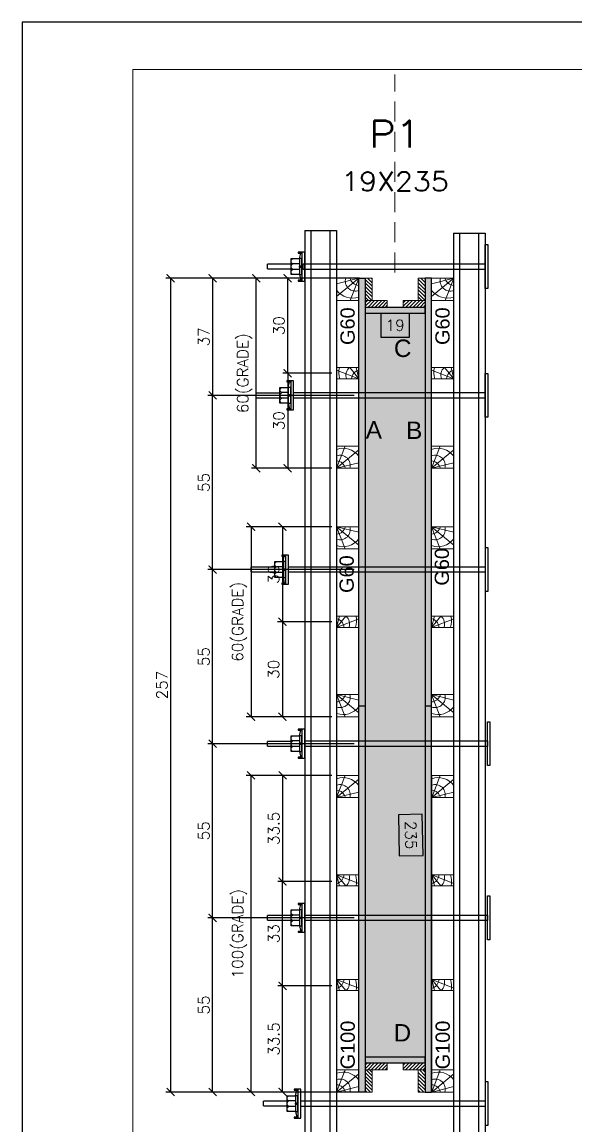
# Model space of a CAD drawing. Extents: x -23436 to 4767, y -3862 to 10024.
# Drawn here: x -17506 to -17156, y 6735 to 7432 of the extents above; entities that cross this region are included whole.
import ezdxf
from ezdxf.enums import TextEntityAlignment as Align

# ---------------------------------------------------------------- set-up
doc = ezdxf.new("R2010")
doc.units = 0
doc.header["$PDMODE"] = 2
doc.header["$PDSIZE"] = 10
doc.linetypes.add('CABLIN', pattern=[0.35, 0.25, -0.1])
doc.linetypes.add('HIDDEN', pattern=[9.525, 6.35, -3.175])
doc.layers.get('0').update_dxf_attribs({"lineweight": 13})
doc.layers.get('Defpoints').update_dxf_attribs({"lineweight": 13})
for name, color, linetype in [('Barra de Ancoragem', 20, 'Continuous'), ('CHAPA', 1, 'Continuous'), ('Concreto', 250, 'HIDDEN'), ('Cota', 4, 'Continuous'), ('Cota Seção (2x)', 4, 'Continuous'), ('Hachura', 252, 'CABLIN'), ('MB Logo', 254, 'Continuous'), ('MEIO_PONT', 93, 'Continuous'), ('Painéis', 30, 'Continuous'), ('Perfil Metálico', 224, 'Continuous'), ('Texto de Titulo', 7, 'Continuous'), ('Texto Qtd Sarr', 242, 'Continuous'), ('TEXTO_GERAL', 7, 'Continuous')]:
    doc.layers.add(name, color=color, linetype=linetype)
for name, color, linetype, lineweight in [('FOLHA MB', 7, 'Continuous', 13), ('Madeira', 100, 'Continuous', 13), ('sarrafo', 93, 'Continuous', 13), ('Texto Seção', 7, 'Continuous', 15)]:
    doc.layers.add(name, color=color, linetype=linetype, lineweight=lineweight)
doc.layers.add('Laje_Perimetro', color=7, linetype='Continuous', plot=False)
doc.styles.add('ARIAL', font='arial.ttf', dxfattribs={"oblique": 15, "height": 25})
doc.styles.add('ROMANS', font='romans.shx')
doc.styles.add('SANSSERIF', font='sas_____.pfb')
doc.dimstyles.new('COTA SECAO', dxfattribs={"dimtxt": 7, "dimasz": 5, "dimexe": 3, "dimexo": 3, "dimgap": 2, "dimtad": 3, "dimdec": 1, "dimlfac": 0.5, "dimzin": 12, "dimdsep": 46, "dimtxsty": 'ROMANS', "dimblk": 'ARCHTICK', "dimcen": 0, "dimclrd": 4, "dimclre": 4, "dimclrt": 1, "dimadec": 1, "dimazin": 3, "dimtfac": 1, "dimtdec": 1, "dimtmove": 0, "dimatfit": 3, "dimldrblk": 'OBLIQUE', "dimfxl": 0, "dimtolj": 1, "dimtzin": 12, "dimarcsym": 0})
doc.dimstyles.new('SECÇÃO 2', dxfattribs={"dimtxt": 7, "dimasz": 6, "dimexe": 0.18, "dimexo": 2, "dimgap": -4, "dimtad": 3, "dimdec": 1, "dimlfac": 0.5, "dimzin": 12, "dimdsep": 46, "dimtxsty": 'ROMANS', "dimblk": 'ARCHTICK', "dimcen": 0.09, "dimse1": 1, "dimse2": 1, "dimsd1": 1, "dimsd2": 1, "dimclrd": 180, "dimclre": 5, "dimclrt": 1, "dimadec": 0, "dimazin": 3, "dimtfac": 1, "dimtdec": 1, "dimtofl": 0, "dimtmove": 0, "dimatfit": 3, "dimldrblk": 'ARCHTICK', "dimfxl": 0, "dimtolj": 1, "dimtzin": 0, "dimarcsym": 0})
pattern_1 = [(135, (-40180.9832, 16394.4343), (-1.12253202, -1.12253202), [])]

# ---------------------------------------------------------------- blocks, each defined once
blk = doc.blocks.new('A$C169d8357')
at = {"layer": 'FOLHA MB', "color": 1}
for points in [[(0, 1199.94), (0, 149.94), (1485.02, 149.94), (1485.02, 1199.94)], [(70, 1169.94), (70, 179.94), (1455.02, 179.94), (1455.02, 1169.94)]]:
    blk.add_lwpolyline(points, close=True, dxfattribs=at)
blk = doc.blocks.new('titulo1')
at = {"layer": 'Defpoints', "color": 252, "linetype": 'HIDDEN', "ltscale": 2}
blk.add_line((0, 0), (0, 125), dxfattribs=at)
at = {"layer": 'Defpoints', "style": 'ROMANS', "oblique": 15}
blk.add_attdef('FOLHA', text='', height=10, dxfattribs=at).set_placement((0, 15.58), align=Align.MIDDLE_CENTER)
at = {"layer": 'Texto Qtd Sarr', "color": 3, "style": 'ROMANS', "oblique": 15}
for tag, height, p in [('TITULO', 17, (0, 71.45)), ('SEÇÃO', 12, (0, 41.55))]:
    blk.add_attdef(tag, text='', height=height, dxfattribs=at).set_placement(p, align=Align.MIDDLE_CENTER)
blk = doc.blocks.new('ERTYERTYUYTURTYUTRYU')
at = {"layer": 'Barra de Ancoragem'}
for p, q in [((8963.33, 10873.8), (8963.33, 10855.54)), ((8964.88, 10869.68), (8964.1, 10873.21)), ((8985.14, 10863.2), (8985.14, 10866.14)), ((8964.88, 10859.66), (8964.1, 10856.13))]:
    blk.add_line(p, q, dxfattribs=at)
at = {"layer": 'Barra de Ancoragem', "flags": 128}
for points in [[(8961.54, 10855.54), (8961.54, 10873.8), (8963.33, 10873.8), (8963.33, 10855.54)], [(8963.33, 10873.8), (8965.7, 10873.8), (8965.7, 10873.21), (8963.33, 10873.21)], [(8963.33, 10869.68), (8964.88, 10869.68), (8964.88, 10859.66), (8963.33, 10859.66)], [(8963.33, 10856.13), (8965.7, 10856.13), (8965.7, 10855.54), (8963.33, 10855.54)]]:
    blk.add_lwpolyline(points, close=True, dxfattribs=at)
for points in [[(8964.88, 10859.66), (8970.14, 10859.66), (8970.14, 10869.68), (8964.88, 10869.68)], [(8964.88, 10864.37), (8963.33, 10864.37), (8963.33, 10864.96), (8964.88, 10864.96), (8964.88, 10864.37), (8964.88, 10864.96)], [(8985.14, 10863.2), (8970.14, 10863.2), (8970.14, 10866.14), (8985.14, 10866.14)]]:
    blk.add_lwpolyline(points, dxfattribs=at)
for points in [[(8964.88, 10866.44), (8968.96, 10866.44, 0.729796), (8968.96, 10869.68, 0.729796)], [(8964.88, 10862.9), (8968.96, 10862.9, 0.666667), (8968.96, 10866.44, 0.666667)]]:
    blk.add_lwpolyline(points, format="xyb", dxfattribs=at)
at = {"layer": 'Barra de Ancoragem'}
blk.add_arc((8968.44, 10861.28), 1.7, 287.75636, 72.24364, dxfattribs=at)
blk = doc.blocks.new('PONTALETE')
at = {"layer": 'Madeira'}
for q in [(2.71, 7), (7, 5.76), (7, 1.74)]:
    blk.add_line((0, 0), q, dxfattribs=at)
blk.add_lwpolyline([(0, 0), (7, 0), (7, 7), (0, 7)], close=True, dxfattribs=at)
for centre, radius, start, end in [((2.04, 0.06), 6.23, 37.2818, 109.0913), ((1.09, 0.9), 3.19, 343.603, 109.9847), ((-0.21, -0.78), 3.09, 14.6322, 86.0383)]:
    blk.add_arc(centre, radius, start, end, dxfattribs=at)
blk = doc.blocks.new('MEIO PONTALETE')
at = {"layer": 'Madeira'}
for q in [(2.71, 7), (3.5, 2.88), (3.5, 0.87)]:
    blk.add_line((0, 0), q, dxfattribs=at)
blk.add_lwpolyline([(0, 0), (3.5, 0), (3.5, 7), (0, 7)], close=True, dxfattribs=at)
for centre, radius, start, end in [((2.04, 0.06), 6.23, 76.4499, 109.0913), ((1.09, 0.9), 3.19, 40.9063, 109.9847), ((-0.21, -0.78), 3.09, 14.6322, 86.0383)]:
    blk.add_arc(centre, radius, start, end, dxfattribs=at)
blk = doc.blocks.new('*D5601')
at = {"layer": 'Cota Seção (2x)', "color": 180, "lineweight": -2, "transparency": 16777216}
for p, q in [((-17253.44, 6931.88), (-17268.43, 6931.62)), ((-17268.43, 6931.62), (-17267.98, 6905.62)), ((-17252.98, 6905.89), (-17253.44, 6931.88)), ((-17267.98, 6905.62), (-17252.98, 6905.89))]:
    blk.add_line(p, q, dxfattribs=at)
at = {"layer": 'Defpoints', "color": 0, "transparency": 16777216}
for p in [(-17277.97, 7248.02), (-17251.58, 7248.48), (-17251.58, 6778.46)]:
    blk.add_point(p, dxfattribs=at)
at = {"layer": 'Cota Seção (2x)', "color": 1, "transparency": 16777216, "insert": (-17260.71, 6918.75), "char_height": 7, "attachment_point": 5, "rotation": 271.00154, "style": 'ROMANS'}
blk.add_mtext('\\A1;235', dxfattribs=at)
blk = doc.blocks.new('_ArchTick')
at = {"color": 0, "linetype": 'ByBlock', "const_width": 0.15}
blk.add_lwpolyline([(-0.5, -0.5), (0.5, 0.5)], dxfattribs=at)
blk = doc.blocks.new('*D5602')
at = {"layer": 'Cota Seção (2x)', "color": 180, "lineweight": -2, "transparency": 16777216}
for p, q in [((-17261.58, 7248.29), (-17279.58, 7248.29)), ((-17279.58, 7248.29), (-17279.58, 7233.29)), ((-17261.58, 7233.29), (-17261.58, 7248.29)), ((-17279.58, 7233.29), (-17261.58, 7233.29))]:
    blk.add_line(p, q, dxfattribs=at)
at = {"layer": 'Defpoints', "color": 0, "transparency": 16777216}
for p in [(-17289.58, 7231.16), (-17251.58, 7231.16), (-17289.58, 7229.29)]:
    blk.add_point(p, dxfattribs=at)
at = {"layer": 'Cota Seção (2x)', "color": 1, "transparency": 16777216, "insert": (-17270.58, 7240.79), "char_height": 7, "attachment_point": 5, "style": 'ROMANS'}
blk.add_mtext('\\A1;19', dxfattribs=at)
blk = doc.blocks.new('*D5603')
at = {"layer": 'Cota', "color": 4, "lineweight": -2, "transparency": 16777216}
for p, q in [((-17310.58, 7113.46), (-17364.68, 7113.46)), ((-17361.68, 7113.46), (-17361.68, 6993.46)), ((-17310.58, 6993.46), (-17364.68, 6993.46))]:
    blk.add_line(p, q, dxfattribs=at)
at = {"layer": 'Defpoints', "color": 0, "transparency": 16777216}
for p in [(-17307.58, 7113.46), (-17361.68, 6993.46), (-17307.58, 6993.46)]:
    blk.add_point(p, dxfattribs=at)
at = {"layer": 'Cota', "color": 4, "lineweight": -2, "transparency": 16777216, "xscale": 5, "yscale": 5, "zscale": 5}
for p, rotation in [((-17361.68, 7113.46), 90), ((-17361.68, 6993.46), 270)]:
    blk.add_blockref('_ArchTick', p, dxfattribs=dict(at, rotation=rotation))
at = {"layer": 'Cota', "color": 1, "transparency": 16777216, "insert": (-17369.01, 7053.46), "char_height": 7, "attachment_point": 5, "rotation": 90, "style": 'ROMANS'}
blk.add_mtext('\\A1;60(GRADE)', dxfattribs=at)
blk = doc.blocks.new('_OBLIQUE')
at = {"color": 0, "linetype": 'ByBlock', "lineweight": -2}
for p, q in [((0, 0), (-1, 0)), ((-0.5, -0.5), (0.5, 0.5))]:
    blk.add_line(p, q, dxfattribs=at)
blk = doc.blocks.new('*D5604')
at = {"layer": 'Cota', "color": 4, "lineweight": -2, "transparency": 16777216}
for p, q in [((-17310.58, 7113.46), (-17344.9, 7113.46)), ((-17341.9, 7113.46), (-17341.9, 7053.46)), ((-17310.58, 7053.46), (-17344.9, 7053.46))]:
    blk.add_line(p, q, dxfattribs=at)
at = {"layer": 'Defpoints', "color": 0, "transparency": 16777216}
for p in [(-17307.58, 7113.46), (-17341.9, 7053.46), (-17307.58, 7053.46)]:
    blk.add_point(p, dxfattribs=at)
at = {"layer": 'Cota', "color": 4, "lineweight": -2, "transparency": 16777216, "xscale": 5, "yscale": 5, "zscale": 5}
for p, rotation in [((-17341.9, 7113.46), 90), ((-17341.9, 7053.46), 270)]:
    blk.add_blockref('_ArchTick', p, dxfattribs=dict(at, rotation=rotation))
at = {"layer": 'Cota', "color": 1, "transparency": 16777216, "insert": (-17347.4, 7083.46), "char_height": 7, "attachment_point": 5, "rotation": 90, "style": 'ROMANS'}
blk.add_mtext('\\A1;30', dxfattribs=at)
blk = doc.blocks.new('*D5605')
at = {"layer": 'Cota', "color": 4, "lineweight": -2, "transparency": 16777216}
for p, q in [((-17310.58, 7053.46), (-17344.9, 7053.46)), ((-17341.9, 7053.46), (-17341.9, 6993.46)), ((-17310.58, 6993.46), (-17344.9, 6993.46))]:
    blk.add_line(p, q, dxfattribs=at)
at = {"layer": 'Defpoints', "color": 0, "transparency": 16777216}
for p in [(-17307.58, 7053.46), (-17341.9, 6993.46), (-17307.58, 6993.46)]:
    blk.add_point(p, dxfattribs=at)
at = {"layer": 'Cota', "color": 4, "lineweight": -2, "transparency": 16777216, "xscale": 5, "yscale": 5, "zscale": 5}
for p, rotation in [((-17341.9, 7053.46), 90), ((-17341.9, 6993.46), 270)]:
    blk.add_blockref('_ArchTick', p, dxfattribs=dict(at, rotation=rotation))
at = {"layer": 'Cota', "color": 1, "transparency": 16777216, "insert": (-17347.4, 7023.46), "char_height": 7, "attachment_point": 5, "rotation": 90, "style": 'ROMANS'}
blk.add_mtext('\\A1;30', dxfattribs=at)
blk = doc.blocks.new('*D5112')
at = {"layer": 'Cota', "color": 4, "lineweight": -2, "transparency": 16777216}
for p, q in [((-17310.58, 7270.48), (-17341.53, 7270.48)), ((-17338.53, 7210.48), (-17338.53, 7270.48)), ((-17310.58, 7210.48), (-17341.53, 7210.48))]:
    blk.add_line(p, q, dxfattribs=at)
at = {"layer": 'Defpoints', "color": 0, "transparency": 16777216}
for p in [(-17338.53, 7270.48), (-17307.58, 7270.48), (-17307.58, 7210.48)]:
    blk.add_point(p, dxfattribs=at)
at = {"layer": 'Cota', "color": 4, "lineweight": -2, "transparency": 16777216, "xscale": 5, "yscale": 5, "zscale": 5}
for p, rotation in [((-17338.53, 7270.48), 90), ((-17338.53, 7210.48), 270)]:
    blk.add_blockref('_ArchTick', p, dxfattribs=dict(at, rotation=rotation))
at = {"layer": 'Cota', "color": 1, "transparency": 16777216, "insert": (-17344.03, 7240.48), "char_height": 7, "attachment_point": 5, "rotation": 90, "style": 'ROMANS'}
blk.add_mtext('\\A1;30', dxfattribs=at)
blk = doc.blocks.new('*D5113')
at = {"layer": 'Cota', "color": 4, "lineweight": -2, "transparency": 16777216}
for p, q in [((-17310.58, 7210.48), (-17341.53, 7210.48)), ((-17338.53, 7210.48), (-17338.53, 7150.48)), ((-17310.58, 7150.48), (-17341.53, 7150.48))]:
    blk.add_line(p, q, dxfattribs=at)
at = {"layer": 'Defpoints', "color": 0, "transparency": 16777216}
for p in [(-17307.58, 7210.48), (-17338.53, 7150.48), (-17307.58, 7150.48)]:
    blk.add_point(p, dxfattribs=at)
at = {"layer": 'Cota', "color": 4, "lineweight": -2, "transparency": 16777216, "xscale": 5, "yscale": 5, "zscale": 5}
for p, rotation in [((-17338.53, 7210.48), 90), ((-17338.53, 7150.48), 270)]:
    blk.add_blockref('_ArchTick', p, dxfattribs=dict(at, rotation=rotation))
at = {"layer": 'Cota', "color": 1, "transparency": 16777216, "insert": (-17344.03, 7180.48), "char_height": 7, "attachment_point": 5, "rotation": 90, "style": 'ROMANS'}
blk.add_mtext('\\A1;30', dxfattribs=at)
blk = doc.blocks.new('*D5114')
at = {"layer": 'Cota', "color": 4, "lineweight": -2, "transparency": 16777216}
for p, q in [((-17310.58, 7270.48), (-17361.4, 7270.48)), ((-17358.4, 7150.48), (-17358.4, 7270.48)), ((-17328.78, 7150.48), (-17361.4, 7150.48))]:
    blk.add_line(p, q, dxfattribs=at)
at = {"layer": 'Defpoints', "color": 0, "transparency": 16777216}
for p in [(-17358.4, 7270.48), (-17307.58, 7270.48), (-17325.78, 7150.48)]:
    blk.add_point(p, dxfattribs=at)
at = {"layer": 'Cota', "color": 4, "lineweight": -2, "transparency": 16777216, "xscale": 5, "yscale": 5, "zscale": 5}
for p, rotation in [((-17358.4, 7270.48), 90), ((-17358.4, 7150.48), 270)]:
    blk.add_blockref('_ArchTick', p, dxfattribs=dict(at, rotation=rotation))
at = {"layer": 'Cota', "color": 1, "transparency": 16777216, "insert": (-17365.73, 7210.48), "char_height": 7, "attachment_point": 5, "rotation": 90, "style": 'ROMANS'}
blk.add_mtext('\\A1;60(GRADE)', dxfattribs=at)
blk = doc.blocks.new('*D5115')
at = {"layer": 'Cota', "color": 4, "lineweight": -2, "transparency": 16777216}
for p, q in [((-17293.24, 7270.48), (-17415.49, 7270.48)), ((-17412.49, 7270.48), (-17412.49, 6756.46)), ((-17293.24, 6756.46), (-17415.49, 6756.46))]:
    blk.add_line(p, q, dxfattribs=at)
at = {"layer": 'Defpoints', "color": 0, "transparency": 16777216}
for p in [(-17290.24, 7270.48), (-17412.49, 6756.46), (-17290.24, 6756.46)]:
    blk.add_point(p, dxfattribs=at)
at = {"layer": 'Cota', "color": 4, "lineweight": -2, "transparency": 16777216, "xscale": 5, "yscale": 5, "zscale": 5}
for p, rotation in [((-17412.49, 7270.48), 90), ((-17412.49, 6756.46), 270)]:
    blk.add_blockref('_ArchTick', p, dxfattribs=dict(at, rotation=rotation))
at = {"layer": 'Cota', "color": 1, "transparency": 16777216, "insert": (-17417.99, 7013.47), "char_height": 7, "attachment_point": 5, "rotation": 90, "style": 'ROMANS'}
blk.add_mtext('\\A1;257', dxfattribs=at)
blk = doc.blocks.new('*D5116')
at = {"layer": 'Cota Seção (2x)', "color": 4, "lineweight": -2, "transparency": 16777216}
for p, q in [((-17310.59, 6823.46), (-17344.77, 6823.46)), ((-17341.77, 6756.46), (-17341.77, 6823.46)), ((-17310.62, 6756.46), (-17344.77, 6756.46))]:
    blk.add_line(p, q, dxfattribs=at)
at = {"layer": 'Defpoints', "color": 0, "transparency": 16777216}
for p in [(-17341.77, 6823.46), (-17307.59, 6823.46), (-17307.62, 6756.46)]:
    blk.add_point(p, dxfattribs=at)
at = {"layer": 'Cota Seção (2x)', "color": 4, "lineweight": -2, "transparency": 16777216, "xscale": 5, "yscale": 5, "zscale": 5}
for p, rotation in [((-17341.77, 6823.46), 90), ((-17341.77, 6756.46), 270)]:
    blk.add_blockref('_ArchTick', p, dxfattribs=dict(at, rotation=rotation))
at = {"layer": 'Cota Seção (2x)', "color": 1, "transparency": 16777216, "insert": (-17347.27, 6789.96), "char_height": 7, "attachment_point": 5, "rotation": 90, "style": 'ROMANS'}
blk.add_mtext('\\A1;33.5', dxfattribs=at)
blk = doc.blocks.new('*D5117')
at = {"layer": 'Cota Seção (2x)', "color": 4, "lineweight": -2, "transparency": 16777216}
for p, q in [((-17310.62, 6956.46), (-17344.77, 6956.46)), ((-17341.77, 6956.46), (-17341.77, 6889.42)), ((-17310.6, 6889.42), (-17344.77, 6889.42))]:
    blk.add_line(p, q, dxfattribs=at)
at = {"layer": 'Defpoints', "color": 0, "transparency": 16777216}
for p in [(-17307.62, 6956.46), (-17341.77, 6889.42), (-17307.6, 6889.42)]:
    blk.add_point(p, dxfattribs=at)
at = {"layer": 'Cota Seção (2x)', "color": 4, "lineweight": -2, "transparency": 16777216, "xscale": 5, "yscale": 5, "zscale": 5}
for p, rotation in [((-17341.77, 6956.46), 90), ((-17341.77, 6889.42), 270)]:
    blk.add_blockref('_ArchTick', p, dxfattribs=dict(at, rotation=rotation))
at = {"layer": 'Cota Seção (2x)', "color": 1, "transparency": 16777216, "insert": (-17347.27, 6922.94), "char_height": 7, "attachment_point": 5, "rotation": 90, "style": 'ROMANS'}
blk.add_mtext('\\A1;33.5', dxfattribs=at)
blk = doc.blocks.new('*D5118')
at = {"layer": 'Cota Seção (2x)', "color": 4, "lineweight": -2, "transparency": 16777216}
for p, q in [((-17310.6, 6889.42), (-17344.77, 6889.42)), ((-17341.77, 6823.46), (-17341.77, 6889.42)), ((-17310.62, 6823.46), (-17344.77, 6823.46))]:
    blk.add_line(p, q, dxfattribs=at)
at = {"layer": 'Defpoints', "color": 0, "transparency": 16777216}
for p in [(-17341.77, 6889.42), (-17307.6, 6889.42), (-17307.62, 6823.46)]:
    blk.add_point(p, dxfattribs=at)
at = {"layer": 'Cota Seção (2x)', "color": 4, "lineweight": -2, "transparency": 16777216, "xscale": 5, "yscale": 5, "zscale": 5}
for p, rotation in [((-17341.77, 6889.42), 90), ((-17341.77, 6823.46), 270)]:
    blk.add_blockref('_ArchTick', p, dxfattribs=dict(at, rotation=rotation))
at = {"layer": 'Cota Seção (2x)', "color": 1, "transparency": 16777216, "insert": (-17347.27, 6856.44), "char_height": 7, "attachment_point": 5, "rotation": 90, "style": 'ROMANS'}
blk.add_mtext('\\A1;33', dxfattribs=at)
blk = doc.blocks.new('*D5119')
at = {"layer": 'Cota Seção (2x)', "color": 4, "lineweight": -2, "transparency": 16777216}
for p, q in [((-17310.58, 6956.46), (-17364.68, 6956.46)), ((-17361.68, 6756.46), (-17361.68, 6956.46)), ((-17310.62, 6756.46), (-17364.68, 6756.46))]:
    blk.add_line(p, q, dxfattribs=at)
at = {"layer": 'Defpoints', "color": 0, "transparency": 16777216}
for p in [(-17361.68, 6956.46), (-17307.58, 6956.46), (-17307.62, 6756.46)]:
    blk.add_point(p, dxfattribs=at)
at = {"layer": 'Cota Seção (2x)', "color": 4, "lineweight": -2, "transparency": 16777216, "xscale": 5, "yscale": 5, "zscale": 5}
for p, rotation in [((-17361.68, 6956.46), 90), ((-17361.68, 6756.46), 270)]:
    blk.add_blockref('_ArchTick', p, dxfattribs=dict(at, rotation=rotation))
at = {"layer": 'Cota Seção (2x)', "color": 1, "transparency": 16777216, "insert": (-17369.01, 6856.46), "char_height": 7, "attachment_point": 5, "rotation": 90, "style": 'ROMANS'}
blk.add_mtext('\\A1;100(GRADE)', dxfattribs=at)
blk = doc.blocks.new('*D5120')
at = {"layer": 'Cota', "color": 4, "lineweight": -2, "transparency": 16777216}
for p, q in [((-17296.58, 6866.46), (-17388.99, 6866.46)), ((-17385.99, 6756.46), (-17385.99, 6866.46)), ((-17296.58, 6756.46), (-17388.99, 6756.46))]:
    blk.add_line(p, q, dxfattribs=at)
at = {"layer": 'Defpoints', "color": 0, "transparency": 16777216}
for p in [(-17385.99, 6866.46), (-17293.58, 6866.46), (-17293.58, 6756.46)]:
    blk.add_point(p, dxfattribs=at)
at = {"layer": 'Cota', "color": 4, "lineweight": -2, "transparency": 16777216, "xscale": 5, "yscale": 5, "zscale": 5}
for p, rotation in [((-17385.99, 6866.46), 90), ((-17385.99, 6756.46), 270)]:
    blk.add_blockref('_ArchTick', p, dxfattribs=dict(at, rotation=rotation))
at = {"layer": 'Cota', "color": 1, "transparency": 16777216, "insert": (-17391.49, 6811.46), "char_height": 7, "attachment_point": 5, "rotation": 90, "style": 'ROMANS'}
blk.add_mtext('\\A1;55', dxfattribs=at)
blk = doc.blocks.new('*D5121')
at = {"layer": 'Cota', "color": 4, "lineweight": -2, "transparency": 16777216}
for p, q in [((-17296.58, 6976.46), (-17388.99, 6976.46)), ((-17385.99, 6866.46), (-17385.99, 6976.46)), ((-17296.58, 6866.46), (-17388.99, 6866.46))]:
    blk.add_line(p, q, dxfattribs=at)
at = {"layer": 'Defpoints', "color": 0, "transparency": 16777216}
for p in [(-17385.99, 6976.46), (-17293.58, 6976.46), (-17293.58, 6866.46)]:
    blk.add_point(p, dxfattribs=at)
at = {"layer": 'Cota', "color": 4, "lineweight": -2, "transparency": 16777216, "xscale": 5, "yscale": 5, "zscale": 5}
for p, rotation in [((-17385.99, 6976.46), 90), ((-17385.99, 6866.46), 270)]:
    blk.add_blockref('_ArchTick', p, dxfattribs=dict(at, rotation=rotation))
at = {"layer": 'Cota', "color": 1, "transparency": 16777216, "insert": (-17391.49, 6921.46), "char_height": 7, "attachment_point": 5, "rotation": 90, "style": 'ROMANS'}
blk.add_mtext('\\A1;55', dxfattribs=at)
blk = doc.blocks.new('*D5122')
at = {"layer": 'Cota', "color": 4, "lineweight": -2, "transparency": 16777216}
for p, q in [((-17296.58, 7086.46), (-17388.99, 7086.46)), ((-17385.99, 6976.46), (-17385.99, 7086.46)), ((-17296.58, 6976.46), (-17388.99, 6976.46))]:
    blk.add_line(p, q, dxfattribs=at)
at = {"layer": 'Defpoints', "color": 0, "transparency": 16777216}
for p in [(-17385.99, 7086.46), (-17293.58, 7086.46), (-17293.58, 6976.46)]:
    blk.add_point(p, dxfattribs=at)
at = {"layer": 'Cota', "color": 4, "lineweight": -2, "transparency": 16777216, "xscale": 5, "yscale": 5, "zscale": 5}
for p, rotation in [((-17385.99, 7086.46), 90), ((-17385.99, 6976.46), 270)]:
    blk.add_blockref('_ArchTick', p, dxfattribs=dict(at, rotation=rotation))
at = {"layer": 'Cota', "color": 1, "transparency": 16777216, "insert": (-17391.49, 7031.46), "char_height": 7, "attachment_point": 5, "rotation": 90, "style": 'ROMANS'}
blk.add_mtext('\\A1;55', dxfattribs=at)
blk = doc.blocks.new('*D5123')
at = {"layer": 'Cota', "color": 4, "lineweight": -2, "transparency": 16777216}
for p, q in [((-17296.58, 7196.46), (-17388.99, 7196.46)), ((-17385.99, 7086.46), (-17385.99, 7196.46)), ((-17296.58, 7086.46), (-17388.99, 7086.46))]:
    blk.add_line(p, q, dxfattribs=at)
at = {"layer": 'Defpoints', "color": 0, "transparency": 16777216}
for p in [(-17385.99, 7196.46), (-17293.58, 7196.46), (-17293.58, 7086.46)]:
    blk.add_point(p, dxfattribs=at)
at = {"layer": 'Cota', "color": 4, "lineweight": -2, "transparency": 16777216, "xscale": 5, "yscale": 5, "zscale": 5}
for p, rotation in [((-17385.99, 7196.46), 90), ((-17385.99, 7086.46), 270)]:
    blk.add_blockref('_ArchTick', p, dxfattribs=dict(at, rotation=rotation))
at = {"layer": 'Cota', "color": 1, "transparency": 16777216, "insert": (-17391.49, 7141.46), "char_height": 7, "attachment_point": 5, "rotation": 90, "style": 'ROMANS'}
blk.add_mtext('\\A1;55', dxfattribs=at)
blk = doc.blocks.new('*D5124')
at = {"layer": 'Cota', "color": 4, "lineweight": -2, "transparency": 16777216}
for p, q in [((-17310.58, 7270.47), (-17388.99, 7270.47)), ((-17385.99, 7270.47), (-17385.99, 7196.46)), ((-17377.59, 7196.46), (-17388.99, 7196.46))]:
    blk.add_line(p, q, dxfattribs=at)
at = {"layer": 'Defpoints', "color": 0, "transparency": 16777216}
for p in [(-17307.58, 7270.47), (-17385.99, 7196.46), (-17374.59, 7196.46)]:
    blk.add_point(p, dxfattribs=at)
at = {"layer": 'Cota', "color": 4, "lineweight": -2, "transparency": 16777216, "xscale": 5, "yscale": 5, "zscale": 5}
for p, rotation in [((-17385.99, 7270.47), 90), ((-17385.99, 7196.46), 270)]:
    blk.add_blockref('_ArchTick', p, dxfattribs=dict(at, rotation=rotation))
at = {"layer": 'Cota', "color": 1, "transparency": 16777216, "insert": (-17391.49, 7233.47), "char_height": 7, "attachment_point": 5, "rotation": 90, "style": 'ROMANS'}
blk.add_mtext('\\A1;37', dxfattribs=at)

msp = doc.modelspace()

# ---------------------------------------------------------------- hatches: boundary and pattern name
at = {"layer": 'Concreto'}
h = msp.add_hatch(dxfattribs=at)
h.set_pattern_fill('AR-CONC', color=256, scale=0.1, angle=90)
h.set_pattern_definition([(140, (-6760.562, -1223.875), (1.593909, 18.218467), [1.905, -20.955]), (85, (-6760.562, -1223.875), (-19.105685, -3.524342), [1.524, -16.764058]), (190.45144, (-6760.429, -1222.357), (-17.511775, 14.694125), [1.619, -17.809024]), (136.1842, (-6765.642, -1223.875), (4.204233, 27.107904), [2.8575, -31.4325]), (186.63556, (-6765.291, -1221.616), (-24.74261, 23.740413), [2.4285, -26.71356]), (81.18415, (-6765.642, -1223.875), (-24.74261, 23.740413), [2.285997, -25.145973]), (111, (-6764.372, -1221.335), (10.22652, 15.161439), [1.905, -20.955]), (56, (-6764.372, -1221.335), (-18.418797, 6.180203), [1.524, -16.764]), (161.45145, (-6763.52, -1220.072), (-8.192277, 21.341642), [1.619, -17.808994]), (127.5, (-6760.562, -1223.875), (-8.455504, 0.3088603), [0, -16.5608, 0, -17.018, 0, -16.8275]), (97.5, (-6760.562, -1223.875), (-10.0180575, 6.681966), [0, -9.7028, 0, -16.1798, 0, -6.4135]), (57.5, (-6760.562, -1229.539), (0.5728744, 13.5590595), [0, -6.35, 0, -19.812, 0, -26.289]), (47.5, (-6760.562, -1232.079), (-2.542649, 14.812918), [0, -8.255, 0, -13.1572, 0, -18.669])])
h.paths.add_polyline_path([(-17289.575, 6776.463), (-17289.575, 7251.482), (-17251.575, 7250.982), (-17251.575, 6775.963)])
at = {"layer": 'Hachura'}
h = msp.add_hatch(color=256, dxfattribs=at)
h.dxf.hatch_style = 1
h.paths.add_polyline_path([(-17289.575, 6756.463), (-17293.575, 6756.463), (-17293.575, 7270.482), (-17289.575, 7270.482)])
h = msp.add_hatch(dxfattribs=at)
h.set_pattern_fill('ANSI31', color=256, scale=0.5, angle=450, style=0)
h.set_pattern_definition(pattern_1)
h.paths.add_polyline_path([(-17289.575, 7256.482), (-17285.175, 7256.482), (-17285.175, 7270.482), (-17289.575, 7270.482)])
h = msp.add_hatch(dxfattribs=at)
h.set_pattern_fill('ANSI31', color=256, scale=0.5, angle=450, style=0)
h.set_pattern_definition(pattern_1)
h.paths.add_polyline_path([(-17251.575, 7256.482), (-17255.975, 7256.482), (-17255.975, 7270.482), (-17251.575, 7270.482)])
h = msp.add_hatch(color=256, dxfattribs=at)
h.dxf.hatch_style = 1
h.paths.add_polyline_path([(-17251.575, 6756.463), (-17247.575, 6756.463), (-17247.575, 7270.482), (-17251.575, 7270.482)])
h = msp.add_hatch(dxfattribs=at)
h.set_pattern_fill('ANSI31', color=256, scale=0.5, angle=540, style=0)
h.set_pattern_definition([(225, (-26778.5269, -15672.9257), (1.12253202, -1.12253202), [])])
h.paths.add_polyline_path([(-17289.575, 7256.482), (-17289.575, 7252.082), (-17275.575, 7252.082), (-17275.575, 7256.482)])
h = msp.add_hatch(color=256, dxfattribs=at)
h.dxf.hatch_style = 1
h.paths.add_polyline_path([(-17289.575, 7252.082), (-17289.575, 7248.482), (-17251.575, 7248.482), (-17251.575, 7252.082)])
h = msp.add_hatch(dxfattribs=at)
h.set_pattern_fill('ANSI31', color=256, scale=0.5, angle=540, style=0)
h.set_pattern_definition([(225, (-26754.5269, -15672.9257), (1.12253202, -1.12253202), [])])
h.paths.add_polyline_path([(-17265.575, 7256.482), (-17265.575, 7252.082), (-17251.575, 7252.082), (-17251.575, 7256.482)])
h = msp.add_hatch(color=256, dxfattribs=at)
h.dxf.hatch_style = 1
h.paths.add_polyline_path([(-17289.575, 6778.463), (-17289.575, 6774.863), (-17251.575, 6774.863), (-17251.575, 6778.463)])
h = msp.add_hatch(dxfattribs=at)
h.set_pattern_fill('ANSI31', color=256, scale=0.5, angle=540, style=0)
h.set_pattern_definition([(225, (-26778.5269, -16154.5455), (1.12253202, -1.12253202), [])])
h.paths.add_polyline_path([(-17289.575, 6774.863), (-17289.575, 6770.463), (-17275.575, 6770.463), (-17275.575, 6774.863)])
h = msp.add_hatch(dxfattribs=at)
h.set_pattern_fill('ANSI31', color=256, scale=0.5, angle=450, style=0)
h.set_pattern_definition([(135, (-40180.9832, 16259.4145), (-1.12253202, -1.12253202), [])])
h.paths.add_polyline_path([(-17289.575, 6770.463), (-17285.175, 6770.463), (-17285.175, 6756.463), (-17289.575, 6756.463)])
h = msp.add_hatch(dxfattribs=at)
h.set_pattern_fill('ANSI31', color=256, scale=0.5, angle=540, style=0)
h.set_pattern_definition([(225, (-26754.5269, -16154.5455), (1.12253202, -1.12253202), [])])
h.paths.add_polyline_path([(-17265.575, 6774.863), (-17265.575, 6770.463), (-17251.575, 6770.463), (-17251.575, 6774.863)])
h = msp.add_hatch(dxfattribs=at)
h.set_pattern_fill('ANSI31', color=256, scale=0.5, angle=450, style=0)
h.set_pattern_definition([(135, (-40180.9832, 16259.4145), (-1.12253202, -1.12253202), [])])
h.paths.add_polyline_path([(-17251.575, 6770.463), (-17255.975, 6770.463), (-17255.975, 6756.463), (-17251.575, 6756.463)])

# ---------------------------------------------------------------- linework, layer by layer
for points in [[(-17293.575, 6993.463), (-17307.575, 6993.463), (-17307.575, 7113.463), (-17293.575, 7113.463)], [(-17233.575, 6993.463), (-17247.575, 6993.463), (-17247.575, 7113.463), (-17233.575, 7113.463)]]:
    msp.add_lwpolyline(points, close=True)
at = {"layer": 'Barra de Ancoragem', "flags": 128}
for points in [[(-17212.043, 7291.7), (-17212.043, 7263.963), (-17213.643, 7263.963), (-17213.643, 7291.7)], [(-17213.643, 7276.056), (-17328.652, 7276.056), (-17328.652, 7279.607), (-17213.643, 7279.607)], [(-17212.043, 7210.372), (-17212.043, 7182.636), (-17213.643, 7182.636), (-17213.643, 7210.372)], [(-17213.669, 7194.705), (-17334.807, 7194.705), (-17334.807, 7198.256), (-17213.669, 7198.256)], [(-17212.016, 7100.372), (-17212.016, 7072.636), (-17213.616, 7072.636), (-17213.616, 7100.372)], [(-17213.643, 7084.705), (-17338.089, 7084.705), (-17338.089, 7088.256), (-17213.643, 7088.256)], [(-17210.729, 6990.372), (-17210.729, 6962.636), (-17212.329, 6962.636), (-17212.329, 6990.372)], [(-17212.355, 6974.705), (-17327.76, 6974.705), (-17327.76, 6978.256), (-17212.355, 6978.256)], [(-17210.729, 6880.372), (-17210.729, 6852.636), (-17212.329, 6852.636), (-17212.329, 6880.372)], [(-17212.355, 6864.705), (-17327.76, 6864.705), (-17327.76, 6868.256), (-17212.355, 6868.256)], [(-17212.016, 6763.002), (-17212.016, 6735.266), (-17213.616, 6735.266), (-17213.616, 6763.002)], [(-17213.643, 6747.335), (-17330.29, 6747.335), (-17330.29, 6750.886), (-17213.643, 6750.886)]]:
    msp.add_lwpolyline(points, close=True, dxfattribs=at)
at = {"layer": 'CHAPA'}
for points in [[(-17289.575, 6756.463), (-17293.575, 6756.463), (-17293.575, 7270.482), (-17289.575, 7270.482)], [(-17251.575, 6756.463), (-17247.575, 6756.463), (-17247.575, 7270.482), (-17251.575, 7270.482)], [(-17289.575, 7252.082), (-17289.575, 7248.482), (-17251.575, 7248.482), (-17251.575, 7252.082)], [(-17289.575, 6778.463), (-17289.575, 6774.863), (-17251.575, 6774.863), (-17251.575, 6778.463)]]:
    msp.add_lwpolyline(points, close=True, dxfattribs=at)
at = {"layer": 'Laje_Perimetro'}
msp.add_lwpolyline([(-16021.356, 7432.259), (-17506.377, 7432.259), (-17506.377, 6382.259), (-16021.356, 6382.259)], close=True, dxfattribs=at)
at = {"layer": 'Madeira'}
for points in [[(-17307.575, 7150.482), (-17293.575, 7150.482), (-17293.575, 7270.482), (-17307.575, 7270.482)], [(-17247.575, 7150.482), (-17233.575, 7150.482), (-17233.575, 7270.482), (-17247.575, 7270.482)], [(-17293.575, 6756.463), (-17307.575, 6756.463), (-17307.575, 6956.463), (-17293.575, 6956.463)], [(-17233.531, 6756.463), (-17247.531, 6756.463), (-17247.531, 6956.463), (-17233.531, 6956.463)]]:
    msp.add_lwpolyline(points, close=True, dxfattribs=at)
at = {"layer": 'Painéis', "color": 32, "true_color": 0xcd6928}
for p, q in [((-17293.76, 7000.463), (-17289.575, 7000.463)), ((-17251.76, 7000.463), (-17247.575, 7000.463))]:
    msp.add_line(p, q, dxfattribs=at)
at = {"layer": 'Perfil Metálico'}
for p, q in [((-17327.76, 7300.54), (-17327.76, 6722.54)), ((-17327.76, 7300.54), (-17307.76, 7300.54)), ((-17323.76, 6722.54), (-17323.76, 7300.54)), ((-17311.76, 6722.54), (-17311.76, 7300.54)), ((-17307.76, 7300.54), (-17307.76, 6722.54)), ((-17233.643, 7298.941), (-17233.643, 6720.941)), ((-17233.643, 7298.941), (-17213.643, 7298.941)), ((-17229.643, 6720.941), (-17229.643, 7298.941)), ((-17217.643, 6720.941), (-17217.643, 7298.941)), ((-17213.643, 7298.941), (-17213.643, 6720.941))]:
    msp.add_line(p, q, dxfattribs=at)
at = {"layer": 'sarrafo'}
for points in [[(-17285.175, 7270.482), (-17285.175, 7256.482), (-17289.575, 7256.482), (-17289.575, 7270.482)], [(-17285.175, 7270.482), (-17285.175, 7256.482), (-17289.575, 7256.482), (-17289.575, 7270.482)], [(-17255.975, 7270.482), (-17255.975, 7256.482), (-17251.575, 7256.482), (-17251.575, 7270.482)], [(-17255.975, 7270.482), (-17255.975, 7256.482), (-17251.575, 7256.482), (-17251.575, 7270.482)], [(-17275.575, 7252.082), (-17289.575, 7252.082), (-17289.575, 7256.482), (-17275.575, 7256.482)], [(-17275.575, 7252.082), (-17289.575, 7252.082), (-17289.575, 7256.482), (-17275.575, 7256.482)], [(-17251.575, 7252.082), (-17265.575, 7252.082), (-17265.575, 7256.482), (-17251.575, 7256.482)], [(-17251.575, 7252.082), (-17265.575, 7252.082), (-17265.575, 7256.482), (-17251.575, 7256.482)], [(-17275.575, 6770.463), (-17289.575, 6770.463), (-17289.575, 6774.863), (-17275.575, 6774.863)], [(-17275.575, 6770.463), (-17289.575, 6770.463), (-17289.575, 6774.863), (-17275.575, 6774.863)], [(-17285.175, 6756.463), (-17285.175, 6770.463), (-17289.575, 6770.463), (-17289.575, 6756.463)], [(-17285.175, 6756.463), (-17285.175, 6770.463), (-17289.575, 6770.463), (-17289.575, 6756.463)], [(-17251.575, 6770.463), (-17265.575, 6770.463), (-17265.575, 6774.863), (-17251.575, 6774.863)], [(-17251.575, 6770.463), (-17265.575, 6770.463), (-17265.575, 6774.863), (-17251.575, 6774.863)], [(-17255.975, 6756.463), (-17255.975, 6770.463), (-17251.575, 6770.463), (-17251.575, 6756.463)], [(-17255.975, 6756.463), (-17255.975, 6770.463), (-17251.575, 6770.463), (-17251.575, 6756.463)]]:
    msp.add_lwpolyline(points, close=True, dxfattribs=at)

# ---------------------------------------------------------------- block references
at = {"xscale": -1}
for p in [(-8366.215, -3586.837), (-8373.262, -3668.206), (-8376.544, -3778.206), (-8366.215, -3888.206), (-8366.215, -3998.206), (-8368.746, -4115.558)]:
    msp.add_blockref('ERTYERTYUYTURTYUTRYU', p, dxfattribs=at)
at = {"layer": 'Madeira', "xscale": 2, "yscale": 2, "zscale": 2}
for p in [(-17307.575, 7150.482), (-17247.575, 7150.482), (-17307.575, 6942.463), (-17247.531, 6942.463), (-17307.575, 6756.463), (-17247.531, 6756.463)]:
    msp.add_blockref('PONTALETE', p, dxfattribs=at)
at = {"layer": 'Madeira', "xscale": 1.999999997962732, "yscale": 1.999999997962732, "zscale": 1.999999997962732, "rotation": 269.9999999999999}
for p in [(-17307.575, 6893.687), (-17247.531, 6893.687), (-17307.575, 6827.529), (-17247.531, 6827.529)]:
    msp.add_blockref('MEIO PONTALETE', p, dxfattribs=at)
at = {"layer": 'MB Logo'}
msp.add_blockref('A$C169d8357', (-17506.377, 6232.321), dxfattribs=at)
at = {"layer": 'MEIO_PONT'}
for name, p, xscale, yscale, zscale, rotation in [('PONTALETE', (-17293.575, 7270.482), 2, 2, 2, 179.9999999999999), ('PONTALETE', (-17233.575, 7270.482), 2, 2, 2, 179.9999999999999), ('MEIO PONTALETE', (-17293.575, 7206.982), 1.999999997962732, 1.999999997962732, 1.999999997962732, 90), ('MEIO PONTALETE', (-17233.575, 7206.982), 1.999999997962732, 1.999999997962732, 1.999999997962732, 90), ('PONTALETE', (-17307.575, 7113.463), -2, 2, 2, 180), ('PONTALETE', (-17247.575, 7113.463), -2, 2, 2, 180), ('MEIO PONTALETE', (-17307.575, 7049.963), -1.999999997962732, 1.999999997962732, 1.999999997962732, 270), ('MEIO PONTALETE', (-17247.575, 7049.963), -1.999999997962732, 1.999999997962732, 1.999999997962732, 270), ('PONTALETE', (-17307.575, 7007.463), -2, 2, 2, 180), ('PONTALETE', (-17247.575, 7007.463), -2, 2, 2, 180)]:
    msp.add_blockref(name, p, dxfattribs=dict(at, xscale=xscale, yscale=yscale, zscale=zscale, rotation=rotation))
at = {"layer": 'Texto Seção'}
ref = msp.add_blockref('titulo1', (-17270.721, 7274.113), dxfattribs=at)
ref.add_attrib('TITULO', 'P1', dxfattribs={"layer": 'Texto de Titulo', "color": 7, "height": 17, "style": 'ROMANS', "width": 1.1}).set_placement((-17270.721, 7361.613), align=Align.MIDDLE_CENTER)
ref.add_attrib('SEÇÃO', '19X235', dxfattribs={"layer": 'Texto de Titulo', "color": 7, "height": 12, "style": 'ROMANS', "width": 1.1}).set_placement((-17270.721, 7331.613), align=Align.MIDDLE_CENTER)

# ---------------------------------------------------------------- texts
at = {"layer": 'Texto Seção', "color": 0, "linetype": 'Continuous', "style": 'SANSSERIF'}
for p in [(-17300.612, 6770.776), (-17240.567, 6770.776)]:
    msp.add_text('G100', height=9, rotation=90, dxfattribs=at).set_placement(p, align=Align.MIDDLE_LEFT)
at = {"layer": 'TEXTO_GERAL', "color": 0, "linetype": 'Continuous', "style": 'SANSSERIF'}
for p in [(-17300.694, 7228.306), (-17240.694, 7228.306), (-17241.121, 7076.291), (-17301.28, 7071.681)]:
    msp.add_text('G60', height=9, rotation=90, dxfattribs=at).set_placement(p, align=Align.MIDDLE_LEFT)
at = {"layer": 'TEXTO_GERAL', "style": 'ARIAL'}
for s, p in [('C', (-17265.852, 7226.228)), ('A', (-17284.075, 7174.693)), ('B', (-17258.548, 7174.431)), ('D', (-17266.061, 6793.872))]:
    msp.add_text(s, height=11, dxfattribs=at).set_placement(p, align=Align.MIDDLE_CENTER)

# ---------------------------------------------------------------- dimensions: what is measured, and where the dimension line sits
at = {"layer": 'Cota'}
for base, p1, p2, picture, middle in [((-17412.493, 6756.463), (-17290.24, 7270.482), (-17290.24, 6756.463), '*D5115', (-17417.993, 7013.473)), ((-17341.902, 7053.463), (-17307.575, 7113.463), (-17307.575, 7053.463), '*D5604', (-17347.402, 7083.463)), ((-17341.902, 6993.463), (-17307.575, 7053.463), (-17307.575, 6993.463), '*D5605', (-17347.402, 7023.463))]:
    dim = msp.add_linear_dim(base=base, p1=p1, p2=p2, angle=90, dimstyle='COTA SECAO', dxfattribs=at)
    dim.commit()
    dim.dimension.update_dxf_attribs({"geometry": picture, "text_midpoint": middle})
for base, p1, p2, angle, picture, middle in [((-17385.991, 7196.463), (-17307.575, 7270.472), (-17374.595, 7196.463), 90, '*D5124', (-17391.491, 7233.468)), ((-17338.534, 7270.482), (-17307.575, 7210.482), (-17307.575, 7270.482), 270, '*D5112', (-17344.034, 7240.482)), ((-17338.534, 7150.482), (-17307.575, 7210.482), (-17307.575, 7150.482), 90, '*D5113', (-17344.034, 7180.482)), ((-17385.991, 7196.463), (-17293.575, 7086.463), (-17293.575, 7196.463), 90, '*D5123', (-17391.491, 7141.463)), ((-17385.991, 7086.463), (-17293.575, 6976.463), (-17293.575, 7086.463), 90, '*D5122', (-17391.491, 7031.463)), ((-17385.991, 6976.463), (-17293.575, 6866.463), (-17293.575, 6976.463), 90, '*D5121', (-17391.491, 6921.463)), ((-17385.991, 6866.463), (-17293.575, 6756.463), (-17293.575, 6866.463), 90, '*D5120', (-17391.491, 6811.463))]:
    dim = msp.add_linear_dim(base=base, p1=p1, p2=p2, angle=angle, dimstyle='COTA SECAO', override={"dimdec": 2, "dimtmove": 1}, dxfattribs=at)
    dim.commit()
    dim.dimension.update_dxf_attribs({"geometry": picture, "text_midpoint": middle})
dim = msp.add_linear_dim(base=(-17358.4, 7270.482), p1=(-17325.778, 7150.482), p2=(-17307.575, 7270.482), angle=90, text='<>(GRADE)', dimstyle='COTA SECAO', override={"dimdec": 2, "dimtmove": 1}, dxfattribs=at)
dim.commit()
dim.dimension.update_dxf_attribs({"geometry": '*D5114', "text_midpoint": (-17365.733, 7210.482)})
dim = msp.add_linear_dim(base=(-17361.681, 6993.463), p1=(-17307.575, 7113.463), p2=(-17307.575, 6993.463), angle=90, text='<>(GRADE)', dimstyle='COTA SECAO', dxfattribs=at)
dim.commit()
dim.dimension.update_dxf_attribs({"geometry": '*D5603', "text_midpoint": (-17369.014, 7053.463)})
at = {"layer": 'Cota Seção (2x)'}
for base, p1, p2, angle, dimstyle, picture, middle in [((-17289.575, 7229.295), (-17251.575, 7231.162), (-17289.575, 7231.162), 180, 'SECÇÃO 2', '*D5602', (-17270.575, 7240.795)), ((-17341.773, 6889.422), (-17307.619, 6956.463), (-17307.604, 6889.422), 90, 'COTA SECAO', '*D5117', (-17347.273, 6922.942)), ((-17341.773, 6889.422), (-17307.619, 6823.463), (-17307.604, 6889.422), 90, 'COTA SECAO', '*D5118', (-17347.273, 6856.442)), ((-17341.773, 6823.463), (-17307.619, 6756.463), (-17307.591, 6823.463), 90, 'COTA SECAO', '*D5116', (-17347.273, 6789.963))]:
    dim = msp.add_linear_dim(base=base, p1=p1, p2=p2, angle=angle, dimstyle=dimstyle, dxfattribs=at)
    dim.commit()
    dim.dimension.update_dxf_attribs({"geometry": picture, "text_midpoint": middle})
dim = msp.add_linear_dim(base=(-17277.965, 7248.021), p1=(-17251.575, 6778.463), p2=(-17251.575, 7248.482), angle=91.00154, dimstyle='SECÇÃO 2', dxfattribs=at)
dim.commit()
dim.dimension.update_dxf_attribs({"geometry": '*D5601', "text_midpoint": (-17272.206, 6918.551), "dimtype": 160})
dim = msp.add_linear_dim(base=(-17361.681, 6956.463), p1=(-17307.619, 6756.463), p2=(-17307.575, 6956.463), angle=90, text='<>(GRADE)', dimstyle='COTA SECAO', dxfattribs=at)
dim.commit()
dim.dimension.update_dxf_attribs({"geometry": '*D5119', "text_midpoint": (-17369.014, 6856.463)})

doc.saveas('drawing.dxf')
